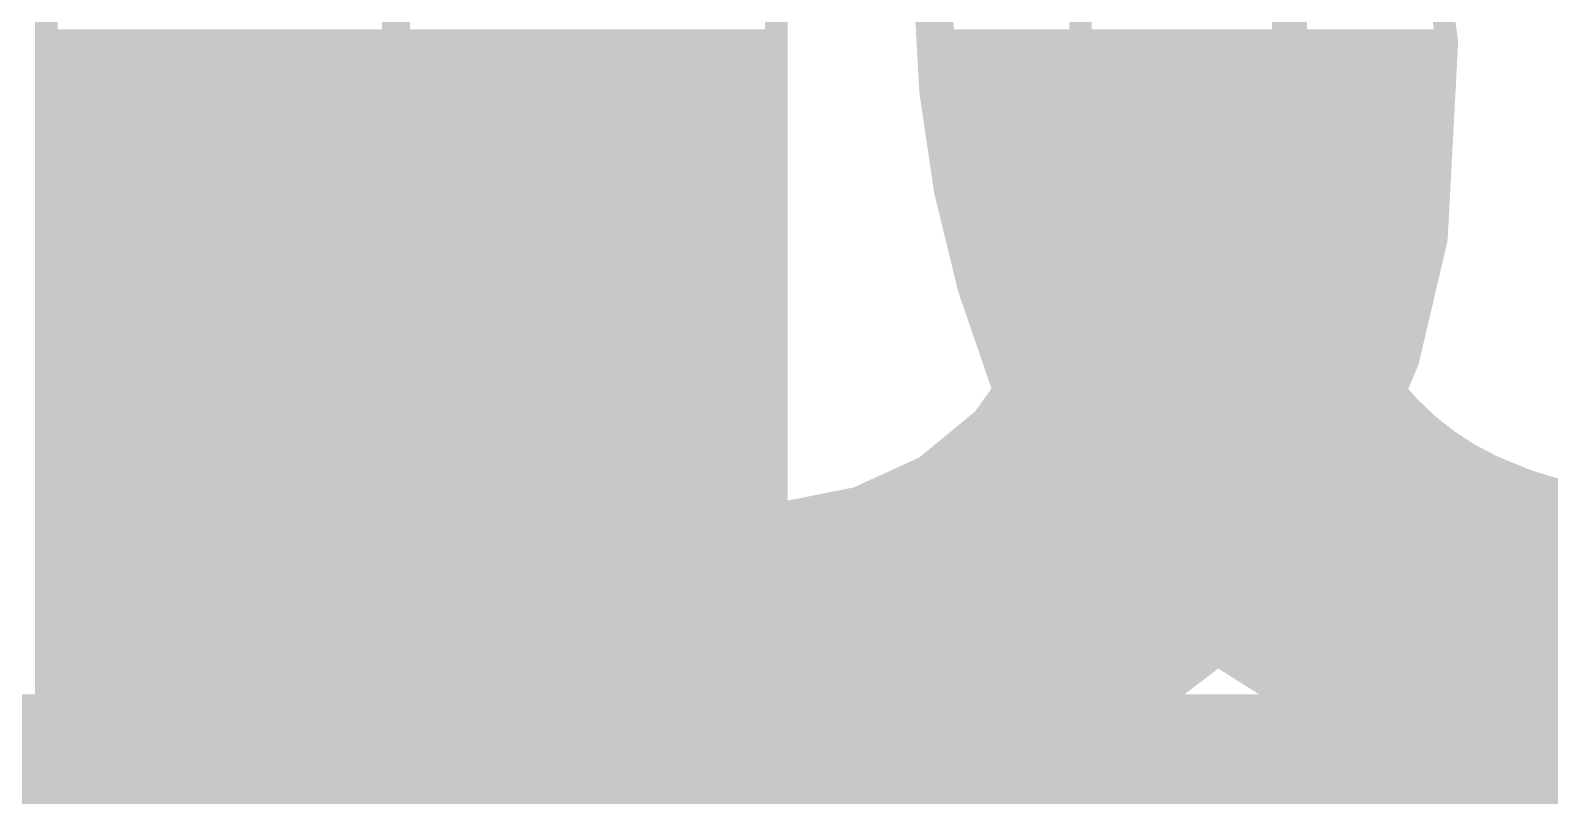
# Model space of a CAD drawing. Extents: x -19.1 to 53.5, y -15.6 to 59.8.
# Drawn here: x 18.529 to 20.242, y 20.333 to 21.195 of the extents above; entities that cross this region are included whole.
import ezdxf

# ---------------------------------------------------------------- set-up
doc = ezdxf.new("R2010")
doc.units = 0
for name, color, linetype in [('16', 132, 'CONTINUOUS'), ('21', 41, 'CONTINUOUS'), ('22', 40, 'CONTINUOUS')]:
    doc.layers.add(name, color=color, linetype=linetype)

msp = doc.modelspace()

# ---------------------------------------------------------------- linework, layer by layer
at = {"layer": '16', "const_width": 0.254}
msp.add_lwpolyline([(2.54, 20.32), (26.67, 20.32)], dxfattribs=at)
at = {"layer": '21', "const_width": 0.0254}
for points in [[(18.5471, 19.8222), (18.5471, 21.8796)], [(20.0978, 21.4016), (20.1261, 21.1816)], [(19.7132, 21.1011), (19.7129, 21.3004)], [(18.9433, 21.2928), (18.9459, 21.0363)], [(18.5471, 21.1836), (18.9444, 21.1836)], [(19.7131, 21.1836), (20.1258, 21.1836)], [(20.1261, 21.1816), (20.1143, 20.9601)], [(18.5471, 21.1582), (18.9447, 21.1582)], [(19.7131, 21.1582), (20.1248, 21.1582)], [(18.5471, 21.1328), (18.9449, 21.1328)], [(19.7132, 21.1328), (20.1235, 21.1328)], [(18.5471, 21.1074), (18.9452, 21.1074)], [(19.7132, 21.1074), (20.1221, 21.1074)], [(19.6825, 20.9042), (19.7132, 21.1011)], [(18.5471, 21.082), (18.9454, 21.082)], [(19.7102, 21.082), (20.1208, 21.082)], [(18.5471, 21.0566), (18.9457, 21.0566)], [(19.7063, 21.0566), (20.1194, 21.0566)], [(18.5471, 21.0312), (18.9467, 21.0312)], [(18.9459, 21.0363), (18.9586, 20.9575)], [(19.7023, 21.0312), (20.1181, 21.0312)], [(18.5471, 21.0058), (18.9508, 21.0058)], [(19.6984, 21.0058), (20.1167, 21.0058)], [(18.5471, 20.9804), (18.9549, 20.9804)], [(19.6944, 20.9804), (20.1154, 20.9804)], [(18.5471, 20.955), (18.9594, 20.955)], [(18.9586, 20.9575), (18.9814, 20.889)], [(19.6904, 20.955), (20.1131, 20.955)], [(20.1143, 20.9601), (20.082, 20.8224)], [(18.5471, 20.9296), (18.9679, 20.9296)], [(19.6865, 20.9296), (20.1071, 20.9296)], [(18.5471, 20.9042), (18.9763, 20.9042)], [(19.6526, 20.8253), (19.6825, 20.9042)], [(19.6825, 20.9042), (20.1012, 20.9042)], [(18.9819, 20.8853), (18.9805, 20.8818)], [(18.9814, 20.889), (18.9819, 20.8853)], [(18.5471, 20.8788), (18.9738, 20.8788)], [(18.9738, 20.8788), (18.9611, 20.8788)], [(18.9611, 20.8788), (18.9611, 19.4488)], [(18.9775, 20.8794), (18.9738, 20.8788)], [(18.9805, 20.8818), (18.9775, 20.8794)], [(18.984, 20.8636), (18.9916, 20.8712)], [(18.9916, 20.8712), (18.9916, 20.8661)], [(19.6729, 20.8788), (20.0952, 20.8788)], [(18.5471, 20.8534), (18.9611, 20.8534)], [(18.984, 20.5664), (18.984, 20.8636)], [(18.984, 20.8534), (18.9957, 20.8534)], [(18.9916, 20.8661), (18.9936, 20.8564)], [(18.9936, 20.8564), (18.9992, 20.8483)], [(19.6632, 20.8534), (20.0893, 20.8534)], [(18.9992, 20.8483), (19.0043, 20.8407)], [(19.0043, 20.8407), (19.035, 20.783)], [(18.5471, 20.828), (18.9611, 20.828)], [(18.984, 20.828), (19.011, 20.828)], [(19.6034, 20.7568), (19.6526, 20.8253)], [(19.6536, 20.828), (20.0833, 20.828)], [(20.082, 20.8224), (20.0264, 20.6924)], [(18.5471, 20.8026), (18.9611, 20.8026)], [(18.984, 20.8026), (19.0245, 20.8026)], [(19.6363, 20.8026), (20.0735, 20.8026)], [(19.035, 20.783), (19.0781, 20.7338)], [(18.5471, 20.7772), (18.9611, 20.7772)], [(18.984, 20.7772), (19.04, 20.7772)], [(19.618, 20.7772), (20.0627, 20.7772)], [(18.5471, 20.7518), (18.9611, 20.7518)], [(18.984, 20.7518), (19.0623, 20.7518)], [(19.5382, 20.7031), (19.6034, 20.7568)], [(19.5973, 20.7518), (20.0518, 20.7518)], [(19.0781, 20.7338), (19.1313, 20.6959)], [(18.5471, 20.7264), (18.9611, 20.7264)], [(18.984, 20.7264), (19.0885, 20.7264)], [(19.5665, 20.7264), (20.0409, 20.7264)], [(18.5471, 20.701), (18.9611, 20.701)], [(18.984, 20.701), (19.1241, 20.701)], [(19.4615, 20.668), (19.5382, 20.7031)], [(19.5336, 20.701), (20.0301, 20.701)], [(19.1313, 20.6959), (19.2014, 20.6659)], [(20.0264, 20.6924), (19.9492, 20.574)], [(18.5471, 20.6756), (18.9611, 20.6756)], [(18.984, 20.6756), (19.1787, 20.6756)], [(19.2014, 20.6659), (19.2761, 20.6502)], [(19.3697, 20.6496), (19.4615, 20.668)], [(19.4781, 20.6756), (20.0154, 20.6756)], [(18.5471, 20.6502), (18.9611, 20.6502)], [(18.984, 20.6502), (19.2761, 20.6502)], [(19.2761, 20.6502), (19.3697, 20.6496)], [(19.3727, 20.6502), (19.9989, 20.6502)], [(18.5471, 20.6248), (18.9611, 20.6248)], [(18.984, 20.6248), (19.9823, 20.6248)], [(18.5471, 20.5994), (18.9611, 20.5994)], [(18.984, 20.5994), (19.9658, 20.5994)], [(18.5471, 20.574), (18.9611, 20.574)], [(18.984, 20.574), (19.9492, 20.574)], [(19.036, 20.4948), (18.984, 20.5664)], [(19.9492, 20.574), (19.8834, 20.5033)], [(18.5471, 20.5486), (18.9611, 20.5486)], [(18.9969, 20.5486), (19.9256, 20.5486)], [(18.5471, 20.5232), (18.9611, 20.5232)], [(19.0154, 20.5232), (19.9019, 20.5232)], [(18.5471, 20.4978), (18.9611, 20.4978)], [(19.0338, 20.4978), (19.8761, 20.4978)], [(19.102, 20.4358), (19.036, 20.4948)], [(19.8834, 20.5033), (19.8066, 20.4449)], [(18.5471, 20.4724), (18.9611, 20.4724)], [(19.0611, 20.4724), (19.8428, 20.4724)], [(18.5471, 20.447), (18.9611, 20.447)], [(19.0895, 20.447), (19.8094, 20.447)], [(19.8066, 20.4449), (19.721, 20.4003)], [(19.179, 20.3921), (19.102, 20.4358)], [(18.5471, 20.4216), (18.9611, 20.4216)], [(19.1271, 20.4216), (19.762, 20.4216)], [(18.5471, 20.3962), (18.9611, 20.3962)], [(19.1718, 20.3962), (19.7084, 20.3962)], [(19.2634, 20.3657), (19.179, 20.3921)], [(19.721, 20.4003), (19.6291, 20.3708)], [(18.5471, 20.3708), (18.9611, 20.3708)], [(19.2471, 20.3708), (19.6291, 20.3708)], [(19.3851, 20.3502), (19.2634, 20.3657)], [(19.6291, 20.3708), (19.5078, 20.3519)], [(18.5471, 20.3454), (18.9611, 20.3454)], [(19.5078, 20.3519), (19.3851, 20.3502)]]:
    msp.add_lwpolyline(points, dxfattribs=at)
at = {"layer": '21', "const_width": 0.0127}
for points in [[(18.5471, 21.19, 1), (18.5471, 21.1773)], [(18.9444, 21.1773, 1), (18.9444, 21.19)], [(19.7131, 21.19, 1), (19.7131, 21.1773)], [(20.1324, 21.1813, 1), (20.1197, 21.1819)], [(20.1198, 21.1808, 1), (20.1324, 21.1824)], [(20.1258, 21.1773, 1), (20.1258, 21.19)], [(18.5471, 21.1646, 1), (18.5471, 21.1518)], [(18.9447, 21.1518, 1), (18.9447, 21.1646)], [(19.7131, 21.1646, 1), (19.7131, 21.1518)], [(20.1248, 21.1518, 1), (20.1248, 21.1646)], [(18.5471, 21.1392, 1), (18.5471, 21.1264)], [(18.9449, 21.1264, 1), (18.9449, 21.1392)], [(19.7132, 21.1392, 1), (19.7132, 21.1264)], [(20.1235, 21.1264, 1), (20.1235, 21.1392)], [(18.5471, 21.1138, 1), (18.5471, 21.1011)], [(18.9452, 21.1011, 1), (18.9452, 21.1138)], [(19.7132, 21.1138, 1), (19.7132, 21.1011)], [(20.1221, 21.1011, 1), (20.1221, 21.1138)], [(19.7195, 21.1001, 1), (19.707, 21.1021)], [(19.7069, 21.1011, 1), (19.7196, 21.1011)], [(18.5471, 21.0884, 1), (18.5471, 21.0756)], [(18.9454, 21.0756, 1), (18.9454, 21.0884)], [(19.7102, 21.0884, 1), (19.7102, 21.0756)], [(20.1208, 21.0756, 1), (20.1208, 21.0884)], [(18.5471, 21.063, 1), (18.5471, 21.0502)], [(18.9457, 21.0502, 1), (18.9457, 21.063)], [(19.7063, 21.063, 1), (19.7063, 21.0502)], [(20.1194, 21.0502, 1), (20.1194, 21.063)], [(18.5471, 21.0376, 1), (18.5471, 21.0249)], [(18.9522, 21.0373, 1), (18.9396, 21.0353)], [(18.9396, 21.0362, 1), (18.9522, 21.0364)], [(18.9467, 21.0249, 1), (18.9467, 21.0376)], [(19.7023, 21.0376, 1), (19.7023, 21.0249)], [(20.1181, 21.0249, 1), (20.1181, 21.0376)], [(18.5471, 21.0122, 1), (18.5471, 20.9994)], [(18.9508, 20.9994, 1), (18.9508, 21.0122)], [(19.6984, 21.0122, 1), (19.6984, 20.9994)], [(20.1167, 20.9994, 1), (20.1167, 21.0122)], [(18.5471, 20.9868, 1), (18.5471, 20.974)], [(18.9549, 20.974, 1), (18.9549, 20.9868)], [(19.6944, 20.9868, 1), (19.6944, 20.974)], [(20.1154, 20.974, 1), (20.1154, 20.9868)], [(18.5471, 20.9614, 1), (18.5471, 20.9487)], [(18.9646, 20.9595, 1), (18.9526, 20.9555)], [(18.9594, 20.9487, 1), (18.9594, 20.9614)], [(19.6904, 20.9614, 1), (19.6904, 20.9487)], [(20.108, 20.9604, 1), (20.1206, 20.9598)], [(20.1205, 20.9586, 1), (20.1081, 20.9616)], [(20.1131, 20.9487, 1), (20.1131, 20.9614)], [(18.9523, 20.9565, 1), (18.9649, 20.9585)], [(18.5471, 20.936, 1), (18.5471, 20.9232)], [(18.9679, 20.9232, 1), (18.9679, 20.936)], [(19.6865, 20.936, 1), (19.6865, 20.9232)], [(20.1071, 20.9232, 1), (20.1071, 20.936)], [(18.5471, 20.9106, 1), (18.5471, 20.8978)], [(18.9763, 20.8978, 1), (18.9763, 20.9106)], [(19.6825, 20.9106, 1), (19.6825, 20.8978)], [(19.6884, 20.9019, 1), (19.6766, 20.9065)], [(20.1012, 20.8978, 1), (20.1012, 20.9106)], [(18.9877, 20.8898, 1), (18.9751, 20.8882)], [(18.9878, 20.8829, 1), (18.976, 20.8876)], [(19.6762, 20.9052, 1), (19.6888, 20.9032)], [(18.5471, 20.8852, 1), (18.5471, 20.8725)], [(18.9611, 20.8852, 1), (18.9611, 20.8725)], [(18.9675, 20.8788, 1), (18.9548, 20.8788)], [(18.9728, 20.8851, 1), (18.9748, 20.8725)], [(18.9736, 20.8844, 1), (18.9815, 20.8744)], [(18.9738, 20.8725, 1), (18.9738, 20.8852)], [(18.9738, 20.8725, 1), (18.9738, 20.8852)], [(18.9746, 20.8841, 1), (18.9864, 20.8794)], [(18.9754, 20.887, 1), (18.9874, 20.891)], [(18.9756, 20.8844, 1), (18.9882, 20.8861)], [(18.9844, 20.8768, 1), (18.9765, 20.8867)], [(18.9785, 20.8731, 1), (18.9765, 20.8857)], [(18.998, 20.8712, 1), (18.9853, 20.8712)], [(18.9961, 20.8667, 1), (18.9871, 20.8757)], [(19.6729, 20.8852, 1), (19.6729, 20.8725)], [(20.0952, 20.8725, 1), (20.0952, 20.8852)], [(18.5471, 20.8598, 1), (18.5471, 20.847)], [(18.9611, 20.847, 1), (18.9611, 20.8598)], [(18.9904, 20.8636, 1), (18.9777, 20.8636)], [(18.9795, 20.8681, 1), (18.9885, 20.8591)], [(18.984, 20.8598, 1), (18.984, 20.847)], [(18.9978, 20.8674, 1), (18.9854, 20.8648)], [(18.9853, 20.8661, 1), (18.998, 20.8661)], [(18.9988, 20.86, 1), (18.9884, 20.8528)], [(18.9874, 20.8552, 1), (18.9998, 20.8577)], [(18.9957, 20.847, 1), (18.9957, 20.8598)], [(19.6632, 20.8598, 1), (19.6632, 20.847)], [(20.0893, 20.847, 1), (20.0893, 20.8598)], [(19.0045, 20.8518, 1), (18.9939, 20.8448)], [(18.994, 20.8447, 1), (19.0044, 20.8519)], [(19.0099, 20.8437, 1), (18.9987, 20.8377)], [(18.999, 20.8372, 1), (19.0096, 20.8442)], [(18.5471, 20.8344, 1), (18.5471, 20.8216)], [(18.9611, 20.8216, 1), (18.9611, 20.8344)], [(18.984, 20.8344, 1), (18.984, 20.8216)], [(19.011, 20.8216, 1), (19.011, 20.8344)], [(19.6466, 20.8276, 1), (19.6585, 20.8231)], [(19.6536, 20.8344, 1), (19.6536, 20.8216)], [(19.6577, 20.8216, 1), (19.6474, 20.829)], [(20.0758, 20.8239, 1), (20.0882, 20.821)], [(20.0878, 20.82, 1), (20.0762, 20.8249)], [(20.0833, 20.8216, 1), (20.0833, 20.8344)], [(18.5471, 20.809, 1), (18.5471, 20.7963)], [(18.9611, 20.7963, 1), (18.9611, 20.809)], [(18.984, 20.809, 1), (18.984, 20.7963)], [(19.0245, 20.7963, 1), (19.0245, 20.809)], [(19.6363, 20.809, 1), (19.6363, 20.7963)], [(20.0735, 20.7963, 1), (20.0735, 20.809)], [(19.0397, 20.7872, 1), (19.0302, 20.7788)], [(18.5471, 20.7836, 1), (18.5471, 20.7708)], [(18.9611, 20.7708, 1), (18.9611, 20.7836)], [(18.984, 20.7836, 1), (18.984, 20.7708)], [(19.0294, 20.78, 1), (19.0406, 20.786)], [(19.04, 20.7708, 1), (19.04, 20.7836)], [(19.618, 20.7836, 1), (19.618, 20.7708)], [(20.0627, 20.7708, 1), (20.0627, 20.7836)], [(18.5471, 20.7582, 1), (18.5471, 20.7454)], [(18.9611, 20.7454, 1), (18.9611, 20.7582)], [(18.984, 20.7582, 1), (18.984, 20.7454)], [(19.0623, 20.7454, 1), (19.0623, 20.7582)], [(19.5973, 20.7582, 1), (19.5973, 20.7454)], [(19.5982, 20.7605, 1), (19.6085, 20.7531)], [(19.6074, 20.7519, 1), (19.5993, 20.7617)], [(20.0518, 20.7454, 1), (20.0518, 20.7582)], [(19.0818, 20.739, 1), (19.0744, 20.7287)], [(19.0733, 20.7297, 1), (19.0828, 20.738)], [(18.5471, 20.7328, 1), (18.5471, 20.7201)], [(18.9611, 20.7201, 1), (18.9611, 20.7328)], [(18.984, 20.7328, 1), (18.984, 20.7201)], [(19.0885, 20.7201, 1), (19.0885, 20.7328)], [(19.5665, 20.7328, 1), (19.5665, 20.7201)], [(20.0409, 20.7201, 1), (20.0409, 20.7328)], [(18.5471, 20.7074, 1), (18.5471, 20.6946)], [(18.9611, 20.6946, 1), (18.9611, 20.7074)], [(18.984, 20.7074, 1), (18.984, 20.6946)], [(19.1241, 20.6946, 1), (19.1241, 20.7074)], [(19.5336, 20.7074, 1), (19.5336, 20.6946)], [(19.5342, 20.708, 1), (19.5423, 20.6982)], [(19.5409, 20.6973, 1), (19.5356, 20.7089)], [(20.0301, 20.6946, 1), (20.0301, 20.7074)], [(19.1338, 20.7017, 1), (19.1288, 20.6901)], [(19.1276, 20.6907, 1), (19.135, 20.7011)], [(20.0206, 20.6949, 1), (20.0322, 20.69)], [(20.0317, 20.689, 1), (20.0211, 20.6959)], [(18.5471, 20.682, 1), (18.5471, 20.6692)], [(18.9611, 20.6692, 1), (18.9611, 20.682)], [(18.984, 20.682, 1), (18.984, 20.6692)], [(19.1787, 20.6692, 1), (19.1787, 20.682)], [(19.2027, 20.6721, 1), (19.2001, 20.6597)], [(19.1989, 20.66, 1), (19.2039, 20.6717)], [(19.4589, 20.6738, 1), (19.4641, 20.6622)], [(19.4627, 20.6618, 1), (19.4603, 20.6742)], [(19.4781, 20.682, 1), (19.4781, 20.6692)], [(20.0154, 20.6692, 1), (20.0154, 20.682)], [(18.5471, 20.6566, 1), (18.5471, 20.6439)], [(18.9611, 20.6439, 1), (18.9611, 20.6566)], [(18.984, 20.6566, 1), (18.984, 20.6439)], [(19.2761, 20.6565, 1), (19.2761, 20.6439)], [(19.2748, 20.644, 1), (19.2774, 20.6564)], [(19.2761, 20.6439, 1), (19.2761, 20.6566)], [(19.3685, 20.6558, 1), (19.371, 20.6434)], [(19.3727, 20.6566, 1), (19.3727, 20.6439)], [(19.3697, 20.6433, 1), (19.3698, 20.656)], [(19.9989, 20.6439, 1), (19.9989, 20.6566)], [(18.5471, 20.6312, 1), (18.5471, 20.6184)], [(18.9611, 20.6184, 1), (18.9611, 20.6312)], [(18.984, 20.6312, 1), (18.984, 20.6184)], [(19.9823, 20.6184, 1), (19.9823, 20.6312)], [(18.5471, 20.6058, 1), (18.5471, 20.593)], [(18.9611, 20.593, 1), (18.9611, 20.6058)], [(18.984, 20.6058, 1), (18.984, 20.593)], [(19.9658, 20.593, 1), (19.9658, 20.6058)], [(18.5471, 20.5804, 1), (18.5471, 20.5677)], [(18.9611, 20.5677, 1), (18.9611, 20.5804)], [(18.984, 20.5804, 1), (18.984, 20.5677)], [(18.9891, 20.5701, 1), (18.9789, 20.5627)], [(18.9777, 20.5664, 1), (18.9904, 20.5664)], [(19.9439, 20.5775, 1), (19.9545, 20.5705)], [(19.9538, 20.5697, 1), (19.9446, 20.5783)], [(19.9492, 20.5677, 1), (19.9492, 20.5804)], [(18.5471, 20.555, 1), (18.5471, 20.5422)], [(18.9611, 20.5422, 1), (18.9611, 20.555)], [(18.9969, 20.555, 1), (18.9969, 20.5422)], [(19.9256, 20.5422, 1), (19.9256, 20.555)], [(18.5471, 20.5296, 1), (18.5471, 20.5168)], [(18.9611, 20.5168, 1), (18.9611, 20.5296)], [(19.0154, 20.5296, 1), (19.0154, 20.5168)], [(19.9019, 20.5168, 1), (19.9019, 20.5296)], [(18.5471, 20.5042, 1), (18.5471, 20.4915)], [(18.9611, 20.4915, 1), (18.9611, 20.5042)], [(19.0338, 20.5042, 1), (19.0338, 20.4915)], [(19.0403, 20.4995, 1), (19.0318, 20.4901)], [(19.0309, 20.4911, 1), (19.0412, 20.4985)], [(19.8761, 20.4915, 1), (19.8761, 20.5042)], [(19.8788, 20.5077, 1), (19.8881, 20.499)], [(19.8873, 20.4983, 1), (19.8796, 20.5084)], [(18.5471, 20.4788, 1), (18.5471, 20.466)], [(18.9611, 20.466, 1), (18.9611, 20.4788)], [(19.0611, 20.4788, 1), (19.0611, 20.466)], [(19.8428, 20.466, 1), (19.8428, 20.4788)], [(18.5471, 20.4534, 1), (18.5471, 20.4407)], [(18.9611, 20.4407, 1), (18.9611, 20.4534)], [(19.0895, 20.4534, 1), (19.0895, 20.4407)], [(19.8028, 20.4499, 1), (19.8105, 20.4398)], [(19.8096, 20.4392, 1), (19.8037, 20.4505)], [(19.8094, 20.4407, 1), (19.8094, 20.4534)], [(19.1051, 20.4414, 1), (19.0989, 20.4303)], [(19.0978, 20.4311, 1), (19.1062, 20.4406)], [(18.5471, 20.428, 1), (18.5471, 20.4153)], [(18.9611, 20.4153, 1), (18.9611, 20.428)], [(19.1271, 20.428, 1), (19.1271, 20.4153)], [(19.762, 20.4153, 1), (19.762, 20.428)], [(18.5471, 20.4026, 1), (18.5471, 20.3898)], [(18.9611, 20.3898, 1), (18.9611, 20.4026)], [(19.1718, 20.4026, 1), (19.1718, 20.3898)], [(19.1808, 20.3982, 1), (19.1771, 20.3861)], [(19.1758, 20.3866, 1), (19.1821, 20.3977)], [(19.7084, 20.3898, 1), (19.7084, 20.4026)], [(19.7181, 20.4059, 1), (19.724, 20.3946)], [(19.723, 20.3942, 1), (19.7191, 20.4063)], [(18.5471, 20.3772, 1), (18.5471, 20.3645)], [(18.9611, 20.3645, 1), (18.9611, 20.3772)], [(19.2471, 20.3772, 1), (19.2471, 20.3645)], [(19.6301, 20.3645, 1), (19.6281, 20.3771)], [(19.6291, 20.3645, 1), (19.6291, 20.3772)], [(19.2642, 20.372, 1), (19.2626, 20.3594)], [(19.2615, 20.3596, 1), (19.2653, 20.3718)], [(19.6272, 20.3768, 1), (19.631, 20.3648)], [(18.5471, 20.3518, 1), (18.5471, 20.3391)], [(18.9611, 20.3391, 1), (18.9611, 20.3518)], [(19.385, 20.3565, 1), (19.3852, 20.3438)], [(19.3843, 20.3439, 1), (19.3859, 20.3565)], [(19.5069, 20.3582, 1), (19.5088, 20.3456)], [(19.5079, 20.3455, 1), (19.5078, 20.3582)], [(18.5471, 20.3264, 1), (18.5471, 20.3136)], [(18.9611, 20.3136, 1), (18.9611, 20.3264)]]:
    msp.add_lwpolyline(points, format="xyb", dxfattribs=at)
at = {"layer": '22', "const_width": 0.0254}
for points in [[(19.37, 20.386), (19.37, 21.9913)], [(18.9382, 21.3665), (18.9382, 20.386)], [(19.5529, 21.2369), (19.5783, 21.0261)], [(19.9415, 21.0845), (19.9415, 21.2293)], [(18.9382, 21.1836), (19.37, 21.1836)], [(19.5593, 21.1836), (19.9415, 21.1836)], [(18.9382, 21.1582), (19.37, 21.1582)], [(19.5624, 21.1582), (19.9415, 21.1582)], [(18.9382, 21.1328), (19.37, 21.1328)], [(19.5654, 21.1328), (19.9415, 21.1328)], [(18.9382, 21.1074), (19.37, 21.1074)], [(19.5685, 21.1074), (19.9415, 21.1074)], [(18.9382, 21.082), (19.37, 21.082)], [(19.5716, 21.082), (19.9421, 21.082)], [(19.9796, 20.9271), (19.9415, 21.0845)], [(18.9382, 21.0566), (19.37, 21.0566)], [(19.5746, 21.0566), (19.9483, 21.0566)], [(18.9382, 21.0312), (19.37, 21.0312)], [(19.5777, 21.0312), (19.9544, 21.0312)], [(19.5783, 21.0261), (19.6469, 20.7797)], [(18.9382, 21.0058), (19.37, 21.0058)], [(19.584, 21.0058), (19.9606, 21.0058)], [(18.9382, 20.9804), (19.37, 20.9804)], [(19.591, 20.9804), (19.9667, 20.9804)], [(18.9382, 20.955), (19.37, 20.955)], [(19.5981, 20.955), (19.9728, 20.955)], [(18.9382, 20.9296), (19.37, 20.9296)], [(19.6052, 20.9296), (19.979, 20.9296)], [(20.0355, 20.8026), (19.9796, 20.9271)], [(18.9382, 20.9042), (19.37, 20.9042)], [(19.6122, 20.9042), (19.9899, 20.9042)], [(18.9382, 20.8788), (19.37, 20.8788)], [(19.6193, 20.8788), (20.0013, 20.8788)], [(18.9382, 20.8534), (19.37, 20.8534)], [(19.6264, 20.8534), (20.0127, 20.8534)], [(18.9382, 20.828), (19.37, 20.828)], [(19.6334, 20.828), (20.0241, 20.828)], [(18.9382, 20.8026), (19.37, 20.8026)], [(19.6405, 20.8026), (20.0355, 20.8026)], [(20.1473, 20.701), (20.0355, 20.8026)], [(18.9382, 20.7772), (19.37, 20.7772)], [(19.6469, 20.7797), (19.7282, 20.6502)], [(19.6485, 20.7772), (20.0634, 20.7772)], [(18.9382, 20.7518), (19.37, 20.7518)], [(19.6644, 20.7518), (20.0914, 20.7518)], [(18.9382, 20.7264), (19.37, 20.7264)], [(19.6804, 20.7264), (20.1194, 20.7264)], [(18.9382, 20.701), (19.37, 20.701)], [(19.6963, 20.701), (20.1473, 20.701)], [(20.3276, 20.64), (20.1473, 20.701)], [(18.9382, 20.6756), (19.37, 20.6756)], [(19.7123, 20.6756), (20.2224, 20.6756)], [(18.9382, 20.6502), (19.37, 20.6502)], [(19.7282, 20.6502), (19.8476, 20.5359)], [(19.7282, 20.6502), (20.2975, 20.6502)], [(18.9382, 20.6248), (19.37, 20.6248)], [(19.7547, 20.6248), (21.0049, 20.6248)], [(18.9382, 20.5994), (19.37, 20.5994)], [(19.7813, 20.5994), (20.9886, 20.5994)], [(18.9382, 20.574), (19.37, 20.574)], [(19.8078, 20.574), (20.9601, 20.574)], [(18.9382, 20.5486), (19.37, 20.5486)], [(19.8343, 20.5486), (20.9194, 20.5486)], [(19.8476, 20.5359), (19.9593, 20.4572)], [(18.9382, 20.5232), (19.37, 20.5232)], [(19.8656, 20.5232), (20.8788, 20.5232)], [(18.9382, 20.4978), (19.37, 20.4978)], [(19.9017, 20.4978), (20.8382, 20.4978)], [(18.9382, 20.4724), (19.37, 20.4724)], [(19.9377, 20.4724), (20.7975, 20.4724)], [(19.9593, 20.4572), (20.1447, 20.3937)], [(18.9382, 20.447), (19.37, 20.447)], [(19.9891, 20.447), (20.7569, 20.447)], [(18.9382, 20.4216), (19.37, 20.4216)], [(20.0632, 20.4216), (20.7162, 20.4216)], [(18.9382, 20.3962), (19.37, 20.3962)], [(20.1374, 20.3962), (20.6022, 20.3962)], [(20.1447, 20.3937), (20.3962, 20.3683)], [(18.9382, 20.386), (19.37, 20.386)]]:
    msp.add_lwpolyline(points, dxfattribs=at)
at = {"layer": '22'}
for points, const_width in [([(19.9822, 21.402, 0.0602), (19.9542, 21.1506)], 0.0254), ([(19.5377, 21.2395, 0.092), (19.624, 20.7975)], 0.0254), ([(18.9382, 21.19, 1), (18.9382, 21.1773)], 0.0127), ([(19.37, 21.1773, 1), (19.37, 21.19)], 0.0127), ([(19.5593, 21.19, 1), (19.5593, 21.1773)], 0.0127), ([(19.9415, 21.1773, 1), (19.9415, 21.19)], 0.0127), ([(18.9382, 21.1646, 1), (18.9382, 21.1518)], 0.0127), ([(19.37, 21.1518, 1), (19.37, 21.1646)], 0.0127), ([(19.5624, 21.1646, 1), (19.5624, 21.1518)], 0.0127), ([(19.9415, 21.1518, 1), (19.9415, 21.1646)], 0.0127), ([(19.9542, 21.1506, 0.1204), (20.033, 20.8407)], 0.0254), ([(19.9605, 21.1507, 1), (19.9479, 21.1505)], 0.0127), ([(19.9479, 21.1505, 1), (19.9605, 21.1507)], 0.0127), ([(18.9382, 21.1392, 1), (18.9382, 21.1264)], 0.0127), ([(19.37, 21.1264, 1), (19.37, 21.1392)], 0.0127), ([(19.5654, 21.1392, 1), (19.5654, 21.1264)], 0.0127), ([(19.9415, 21.1264, 1), (19.9415, 21.1392)], 0.0127), ([(18.9382, 21.1138, 1), (18.9382, 21.1011)], 0.0127), ([(19.37, 21.1011, 1), (19.37, 21.1138)], 0.0127), ([(19.5685, 21.1138, 1), (19.5685, 21.1011)], 0.0127), ([(19.9415, 21.1011, 1), (19.9415, 21.1138)], 0.0127), ([(18.9382, 21.0884, 1), (18.9382, 21.0756)], 0.0127), ([(19.37, 21.0756, 1), (19.37, 21.0884)], 0.0127), ([(19.5716, 21.0884, 1), (19.5716, 21.0756)], 0.0127), ([(19.9477, 21.086, 1), (19.9353, 21.083)], 0.0127), ([(19.9352, 21.0845, 1), (19.9479, 21.0845)], 0.0127), ([(19.9421, 21.0756, 1), (19.9421, 21.0884)], 0.0127), ([(18.9382, 21.063, 1), (18.9382, 21.0502)], 0.0127), ([(19.37, 21.0502, 1), (19.37, 21.063)], 0.0127), ([(19.5746, 21.063, 1), (19.5746, 21.0502)], 0.0127), ([(19.9483, 21.0502, 1), (19.9483, 21.063)], 0.0127), ([(18.9382, 21.0376, 1), (18.9382, 21.0249)], 0.0127), ([(19.37, 21.0249, 1), (19.37, 21.0376)], 0.0127), ([(19.5777, 21.0376, 1), (19.5777, 21.0249)], 0.0127), ([(19.5844, 21.0278, 1), (19.5722, 21.0244)], 0.0127), ([(19.9544, 21.0249, 1), (19.9544, 21.0376)], 0.0127), ([(18.9382, 21.0122, 1), (18.9382, 20.9994)], 0.0127), ([(19.37, 20.9994, 1), (19.37, 21.0122)], 0.0127), ([(19.572, 21.0253, 1), (19.5846, 21.0269)], 0.0127), ([(19.584, 21.0122, 1), (19.584, 20.9994)], 0.0127), ([(19.9606, 20.9994, 1), (19.9606, 21.0122)], 0.0127), ([(18.9382, 20.9868, 1), (18.9382, 20.974)], 0.0127), ([(19.37, 20.974, 1), (19.37, 20.9868)], 0.0127), ([(19.591, 20.9868, 1), (19.591, 20.974)], 0.0127), ([(19.9667, 20.974, 1), (19.9667, 20.9868)], 0.0127), ([(18.9382, 20.9614, 1), (18.9382, 20.9487)], 0.0127), ([(19.37, 20.9487, 1), (19.37, 20.9614)], 0.0127), ([(19.5981, 20.9614, 1), (19.5981, 20.9487)], 0.0127), ([(19.9728, 20.9487, 1), (19.9728, 20.9614)], 0.0127), ([(18.9382, 20.936, 1), (18.9382, 20.9232)], 0.0127), ([(19.37, 20.9232, 1), (19.37, 20.936)], 0.0127), ([(19.6052, 20.936, 1), (19.6052, 20.9232)], 0.0127), ([(19.9854, 20.9297, 1), (19.9738, 20.9245)], 0.0127), ([(19.9734, 20.9256, 1), (19.9858, 20.9286)], 0.0127), ([(19.979, 20.9232, 1), (19.979, 20.936)], 0.0127), ([(18.9382, 20.9106, 1), (18.9382, 20.8978)], 0.0127), ([(19.37, 20.8978, 1), (19.37, 20.9106)], 0.0127), ([(19.6122, 20.9106, 1), (19.6122, 20.8978)], 0.0127), ([(19.9899, 20.8978, 1), (19.9899, 20.9106)], 0.0127), ([(18.9382, 20.8852, 1), (18.9382, 20.8725)], 0.0127), ([(19.37, 20.8725, 1), (19.37, 20.8852)], 0.0127), ([(19.6193, 20.8852, 1), (19.6193, 20.8725)], 0.0127), ([(20.0013, 20.8725, 1), (20.0013, 20.8852)], 0.0127), ([(18.9382, 20.8598, 1), (18.9382, 20.847)], 0.0127), ([(19.37, 20.847, 1), (19.37, 20.8598)], 0.0127), ([(19.6264, 20.8598, 1), (19.6264, 20.847)], 0.0127), ([(20.0127, 20.847, 1), (20.0127, 20.8598)], 0.0127), ([(20.033, 20.8407, 0.1633), (20.1778, 20.7035)], 0.0254), ([(20.0386, 20.8437, 1), (20.0274, 20.8377)], 0.0127), ([(20.0274, 20.8377, 1), (20.0386, 20.8437)], 0.0127), ([(18.9382, 20.8344, 1), (18.9382, 20.8216)], 0.0127), ([(19.37, 20.8216, 1), (19.37, 20.8344)], 0.0127), ([(19.6334, 20.8344, 1), (19.6334, 20.8216)], 0.0127), ([(20.0241, 20.8216, 1), (20.0241, 20.8344)], 0.0127), ([(18.9382, 20.809, 1), (18.9382, 20.7963)], 0.0127), ([(19.37, 20.7963, 1), (19.37, 20.809)], 0.0127), ([(19.6405, 20.809, 1), (19.6405, 20.7963)], 0.0127), ([(20.0398, 20.8073, 1), (20.0312, 20.7979)], 0.0127), ([(20.0355, 20.7963, 1), (20.0355, 20.809)], 0.0127), ([(19.624, 20.7975, 0.2224), (20.0381, 20.4064)], 0.0254), ([(19.6299, 20.7998, 1), (19.6181, 20.7952)], 0.0127), ([(19.6181, 20.7952, 1), (19.6299, 20.7998)], 0.0127), ([(20.0297, 20.8, 1), (20.0413, 20.8052)], 0.0127), ([(18.9382, 20.7836, 1), (18.9382, 20.7708)], 0.0127), ([(19.37, 20.7708, 1), (19.37, 20.7836)], 0.0127), ([(19.6523, 20.7831, 1), (19.6415, 20.7763)], 0.0127), ([(19.6408, 20.778, 1), (19.653, 20.7814)], 0.0127), ([(19.6485, 20.7836, 1), (19.6485, 20.7708)], 0.0127), ([(20.0634, 20.7708, 1), (20.0634, 20.7836)], 0.0127), ([(18.9382, 20.7582, 1), (18.9382, 20.7454)], 0.0127), ([(19.37, 20.7454, 1), (19.37, 20.7582)], 0.0127), ([(19.6644, 20.7582, 1), (19.6644, 20.7454)], 0.0127), ([(20.0914, 20.7454, 1), (20.0914, 20.7582)], 0.0127), ([(18.9382, 20.7328, 1), (18.9382, 20.7201)], 0.0127), ([(19.37, 20.7201, 1), (19.37, 20.7328)], 0.0127), ([(19.6804, 20.7328, 1), (19.6804, 20.7201)], 0.0127), ([(20.1194, 20.7201, 1), (20.1194, 20.7328)], 0.0127), ([(18.9382, 20.7074, 1), (18.9382, 20.6946)], 0.0127), ([(19.37, 20.6946, 1), (19.37, 20.7074)], 0.0127), ([(19.6963, 20.7074, 1), (19.6963, 20.6946)], 0.0127), ([(20.1493, 20.707, 1), (20.1453, 20.695)], 0.0127), ([(20.143, 20.6963, 1), (20.1516, 20.7057)], 0.0127), ([(20.1473, 20.6946, 1), (20.1473, 20.7074)], 0.0127), ([(20.1778, 20.7035, 0.1897), (20.513, 20.6832)], 0.0254), ([(20.1805, 20.7093, 1), (20.1751, 20.6977)], 0.0127), ([(20.1751, 20.6977, 1), (20.1805, 20.7093)], 0.0127), ([(18.9382, 20.682, 1), (18.9382, 20.6692)], 0.0127), ([(19.37, 20.6692, 1), (19.37, 20.682)], 0.0127), ([(19.7123, 20.682, 1), (19.7123, 20.6692)], 0.0127), ([(20.2224, 20.6692, 1), (20.2224, 20.682)], 0.0127), ([(18.9382, 20.6566, 1), (18.9382, 20.6439)], 0.0127), ([(19.37, 20.6439, 1), (19.37, 20.6566)], 0.0127), ([(19.7282, 20.6566, 1), (19.7282, 20.6439)], 0.0127), ([(19.7326, 20.6548, 1), (19.7238, 20.6456)], 0.0127), ([(19.7228, 20.6468, 1), (19.7336, 20.6536)], 0.0127), ([(18.9382, 20.6312, 1), (18.9382, 20.6184)], 0.0127), ([(19.37, 20.6184, 1), (19.37, 20.6312)], 0.0127), ([(19.7547, 20.6312, 1), (19.7547, 20.6184)], 0.0127), ([(18.9382, 20.6058, 1), (18.9382, 20.593)], 0.0127), ([(19.37, 20.593, 1), (19.37, 20.6058)], 0.0127), ([(19.7813, 20.6058, 1), (19.7813, 20.593)], 0.0127), ([(18.9382, 20.5804, 1), (18.9382, 20.5677)], 0.0127), ([(19.37, 20.5677, 1), (19.37, 20.5804)], 0.0127), ([(19.8078, 20.5804, 1), (19.8078, 20.5677)], 0.0127), ([(18.9382, 20.555, 1), (18.9382, 20.5422)], 0.0127), ([(19.37, 20.5422, 1), (19.37, 20.555)], 0.0127), ([(19.8343, 20.555, 1), (19.8343, 20.5422)], 0.0127), ([(19.8513, 20.5411, 1), (19.8439, 20.5307)], 0.0127), ([(19.8432, 20.5313, 1), (19.852, 20.5405)], 0.0127), ([(18.9382, 20.5296, 1), (18.9382, 20.5168)], 0.0127), ([(19.37, 20.5168, 1), (19.37, 20.5296)], 0.0127), ([(19.8656, 20.5296, 1), (19.8656, 20.5168)], 0.0127), ([(18.9382, 20.5042, 1), (18.9382, 20.4915)], 0.0127), ([(19.37, 20.4915, 1), (19.37, 20.5042)], 0.0127), ([(19.9017, 20.5042, 1), (19.9017, 20.4915)], 0.0127), ([(18.9382, 20.4788, 1), (18.9382, 20.466)], 0.0127), ([(19.37, 20.466, 1), (19.37, 20.4788)], 0.0127), ([(19.9377, 20.4788, 1), (19.9377, 20.466)], 0.0127), ([(19.9614, 20.4632, 1), (19.9572, 20.4512)], 0.0127), ([(18.9382, 20.4534, 1), (18.9382, 20.4407)], 0.0127), ([(19.37, 20.4407, 1), (19.37, 20.4534)], 0.0127), ([(19.9556, 20.452, 1), (19.963, 20.4624)], 0.0127), ([(19.9891, 20.4534, 1), (19.9891, 20.4407)], 0.0127), ([(18.9382, 20.428, 1), (18.9382, 20.4153)], 0.0127), ([(19.37, 20.4153, 1), (19.37, 20.428)], 0.0127), ([(20.0381, 20.4064, 0.083), (20.3987, 20.3505)], 0.0254), ([(20.0401, 20.4124, 1), (20.0361, 20.4004)], 0.0127), ([(20.0361, 20.4004, 1), (20.0401, 20.4124)], 0.0127), ([(20.0632, 20.428, 1), (20.0632, 20.4153)], 0.0127), ([(18.9382, 20.4026, 1), (18.9382, 20.3898)], 0.0127), ([(19.37, 20.3898, 1), (19.37, 20.4026)], 0.0127), ([(20.1374, 20.4026, 1), (20.1374, 20.3898)], 0.0127), ([(20.1453, 20.4, 1), (20.1441, 20.3874)], 0.0127), ([(20.1426, 20.3877, 1), (20.1468, 20.3997)], 0.0127), ([(18.9382, 20.3924, 1), (18.9382, 20.3796)], 0.0127), ([(18.9319, 20.386, 1), (18.9446, 20.386)], 0.0127), ([(19.3636, 20.386, 1), (19.3764, 20.386)], 0.0127), ([(19.37, 20.3796, 1), (19.37, 20.3924)], 0.0127)]:
    msp.add_lwpolyline(points, format="xyb", dxfattribs=dict(at, const_width=const_width))

doc.saveas('drawing.dxf')
